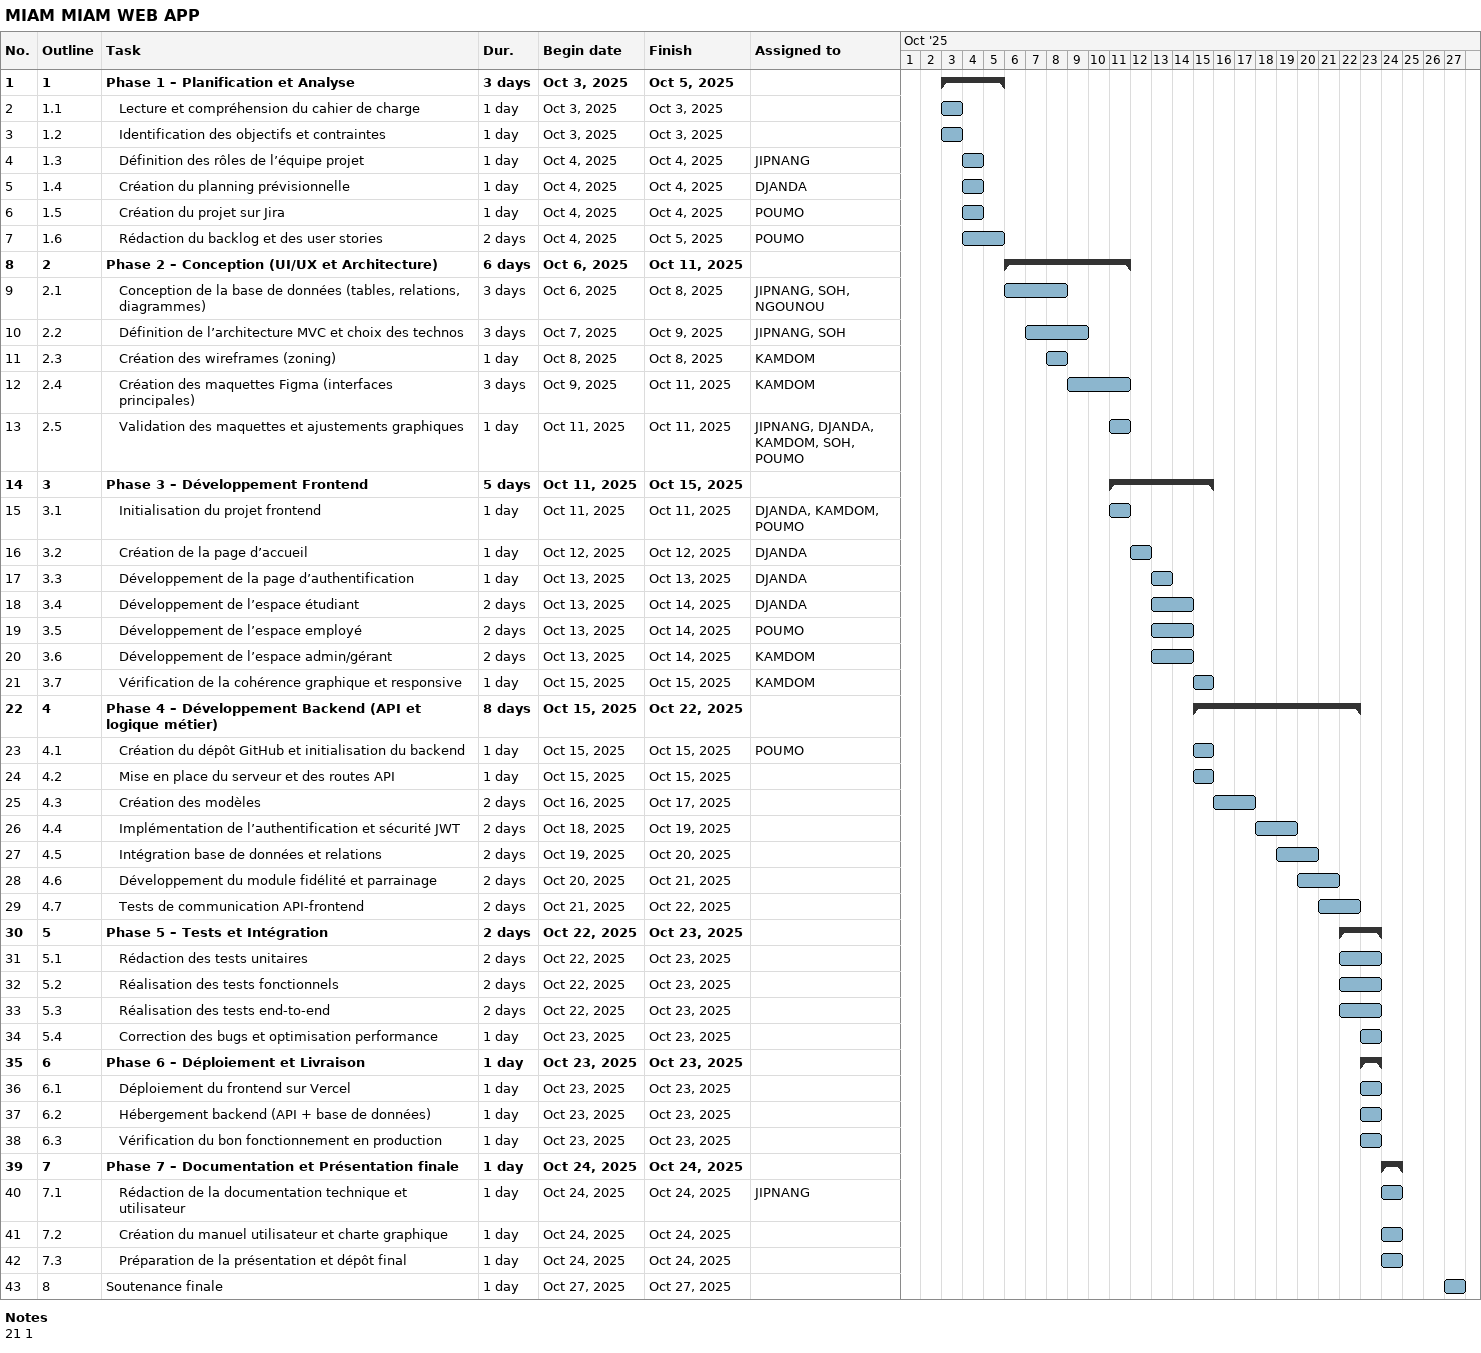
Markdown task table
MIAM MIAM WEB APP

| ID | WBS | Task | Duration | Start | Finish | Resources |
|---|---|---|---|---|---|---|
| 1 | 1 | **Phase 1 – Planification et Analyse** | 3d | 2025-10-03 | 2025-10-05 |  |
| 2 | 1.1 | Lecture et compréhension du cahier de charge | 1d | 2025-10-03 | 2025-10-03 |  |
| 3 | 1.2 | Identification des objectifs et contraintes | 1d | 2025-10-03 | 2025-10-03 |  |
| 4 | 1.3 | Définition des rôles de l’équipe projet | 1d | 2025-10-04 | 2025-10-04 | JIPNANG |
| 5 | 1.4 | Création du planning prévisionnelle | 1d | 2025-10-04 | 2025-10-04 | DJANDA |
| 6 | 1.5 | Création du projet sur Jira | 1d | 2025-10-04 | 2025-10-04 | POUMO |
| 7 | 1.6 | Rédaction du backlog et des user stories | 2d | 2025-10-04 | 2025-10-05 | POUMO |
| 8 | 2 | **Phase 2 – Conception (UI/UX et Architecture)** | 6d | 2025-10-06 | 2025-10-11 |  |
| 9 | 2.1 | Conception de la base de données (tables, relations, diagrammes) | 3d | 2025-10-06 | 2025-10-08 | JIPNANG, SOH, NGOUNOU |
| 10 | 2.2 | Définition de l’architecture MVC et choix des technos | 3d | 2025-10-07 | 2025-10-09 | JIPNANG, SOH |
| 11 | 2.3 | Création des wireframes (zoning) | 1d | 2025-10-08 | 2025-10-08 | KAMDOM |
| 12 | 2.4 | Création des maquettes Figma (interfaces principales) | 3d | 2025-10-09 | 2025-10-11 | KAMDOM |
| 13 | 2.5 | Validation des maquettes et ajustements graphiques | 1d | 2025-10-11 | 2025-10-11 | JIPNANG, DJANDA, KAMDOM, SOH, POUMO |
| 14 | 3 | **Phase 3 – Développement Frontend** | 5d | 2025-10-11 | 2025-10-15 |  |
| 15 | 3.1 | Initialisation du projet frontend | 1d | 2025-10-11 | 2025-10-11 | DJANDA, KAMDOM, POUMO |
| 16 | 3.2 | Création de la page d’accueil | 1d | 2025-10-12 | 2025-10-12 | DJANDA |
| 17 | 3.3 | Développement de la page d’authentification | 1d | 2025-10-13 | 2025-10-13 | DJANDA |
| 18 | 3.4 | Développement de l’espace étudiant | 2d | 2025-10-13 | 2025-10-14 | DJANDA |
| 19 | 3.5 | Développement de l’espace employé | 2d | 2025-10-13 | 2025-10-14 | POUMO |
| 20 | 3.6 | Développement de l’espace admin/gérant | 2d | 2025-10-13 | 2025-10-14 | KAMDOM |
| 21 | 3.7 | Vérification de la cohérence graphique et responsive | 1d | 2025-10-15 | 2025-10-15 | KAMDOM |
| 22 | 4 | **Phase 4 – Développement Backend (API et logique métier)** | 8d | 2025-10-15 | 2025-10-22 |  |
| 23 | 4.1 | Création du dépôt GitHub et initialisation du backend | 1d | 2025-10-15 | 2025-10-15 | POUMO |
| 24 | 4.2 | Mise en place du serveur et des routes API | 1d | 2025-10-15 | 2025-10-15 |  |
| 25 | 4.3 | Création des modèles | 2d | 2025-10-16 | 2025-10-17 |  |
| 26 | 4.4 | Implémentation de l’authentification et sécurité JWT | 2d | 2025-10-18 | 2025-10-19 |  |
| 27 | 4.5 | Intégration base de données et relations | 2d | 2025-10-19 | 2025-10-20 |  |
| 28 | 4.6 | Développement du module fidélité et parrainage | 2d | 2025-10-20 | 2025-10-21 |  |
| 29 | 4.7 | Tests de communication API-frontend | 2d | 2025-10-21 | 2025-10-22 |  |
| 30 | 5 | **Phase 5 – Tests et Intégration** | 2d | 2025-10-22 | 2025-10-23 |  |
| 31 | 5.1 | Rédaction des tests unitaires | 2d | 2025-10-22 | 2025-10-23 |  |
| 32 | 5.2 | Réalisation des tests fonctionnels | 2d | 2025-10-22 | 2025-10-23 |  |
| 33 | 5.3 | Réalisation des tests end-to-end | 2d | 2025-10-22 | 2025-10-23 |  |
| 34 | 5.4 | Correction des bugs et optimisation performance | 1d | 2025-10-23 | 2025-10-23 |  |
| 35 | 6 | **Phase 6 – Déploiement et Livraison** | 1d | 2025-10-23 | 2025-10-23 |  |
| 36 | 6.1 | Déploiement du frontend sur Vercel | 1d | 2025-10-23 | 2025-10-23 |  |
| 37 | 6.2 | Hébergement backend (API + base de données) | 1d | 2025-10-23 | 2025-10-23 |  |
| 38 | 6.3 | Vérification du bon fonctionnement en production | 1d | 2025-10-23 | 2025-10-23 |  |
| 39 | 7 | **Phase 7 – Documentation et Présentation finale** | 1d | 2025-10-24 | 2025-10-24 |  |
| 40 | 7.1 | Rédaction de la documentation technique et utilisateur | 1d | 2025-10-24 | 2025-10-24 | JIPNANG |
| 41 | 7.2 | Création du manuel utilisateur et charte graphique | 1d | 2025-10-24 | 2025-10-24 |  |
| 42 | 7.3 | Préparation de la présentation et dépôt final | 1d | 2025-10-24 | 2025-10-24 |  |
| 43 | 8 | Soutenance finale | 1d | 2025-10-27 | 2025-10-27 |  |

Notes
- 21: 1
